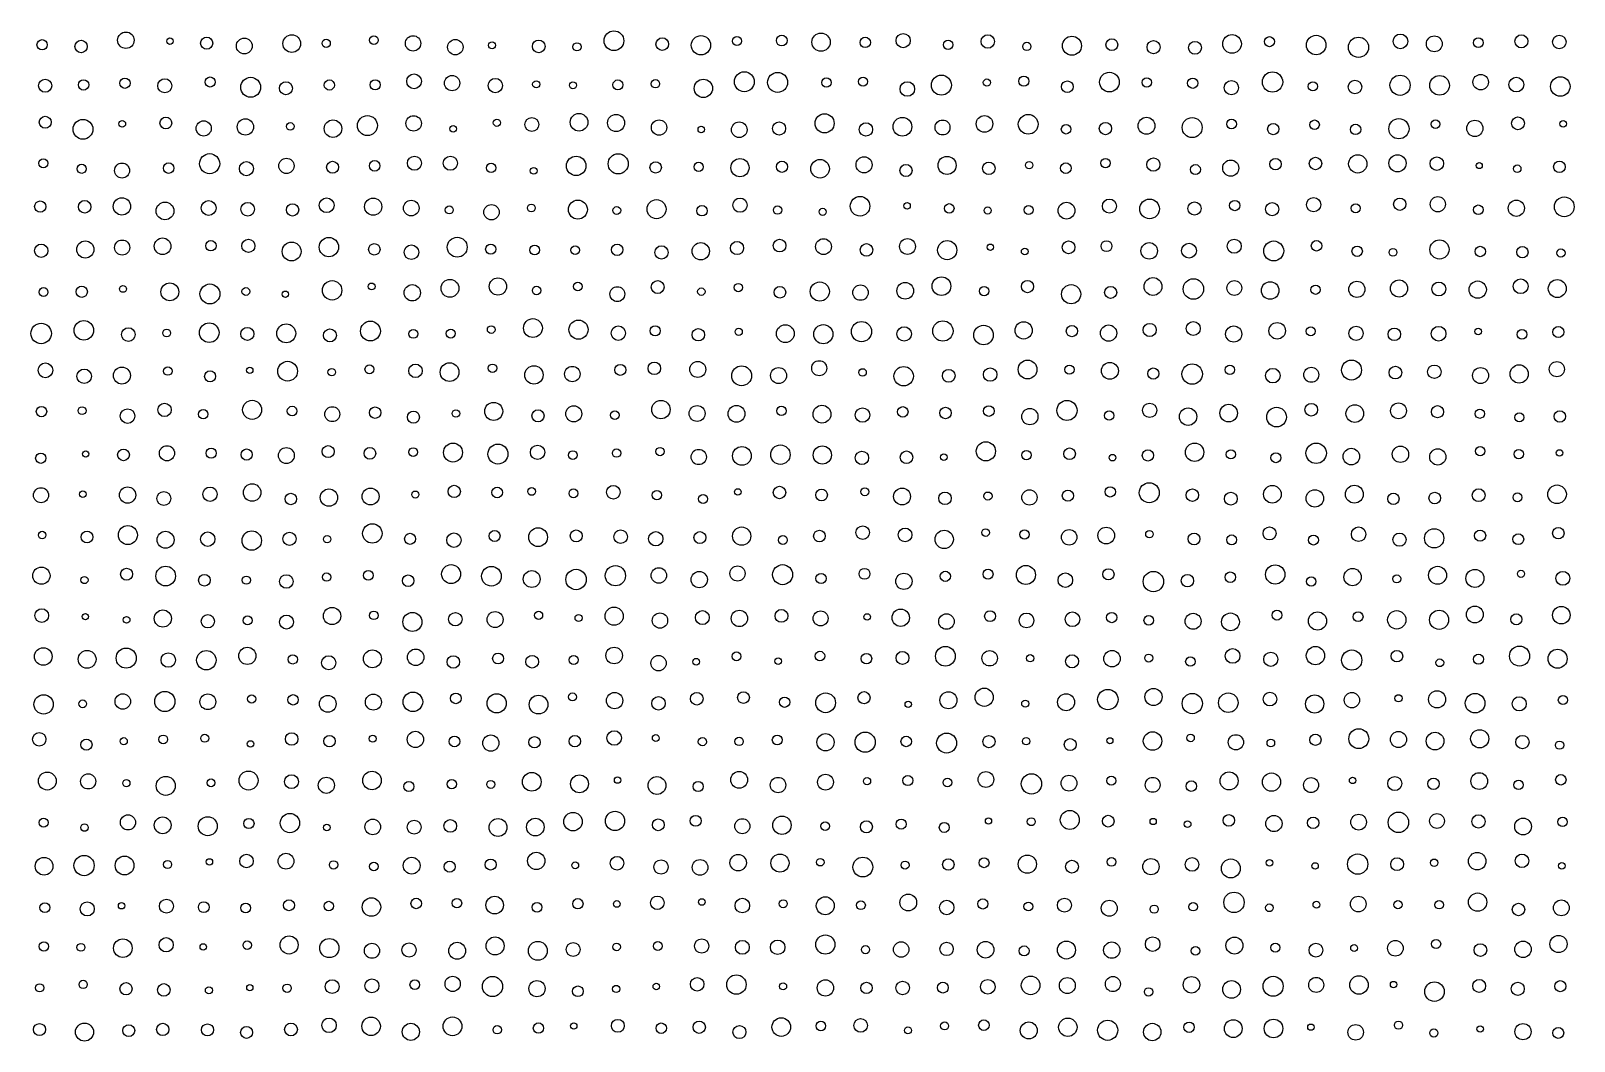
# Model space of a CAD drawing. Extents: x -295 to 305, y -195 to 205.
# Drawn here: x -70.6 to 4.7, y -44.6 to 4.6 of the extents above; entities that cross this region are included whole.
import ezdxf

# ---------------------------------------------------------------- set-up
doc = ezdxf.new("R2010")
doc.units = 0

msp = doc.modelspace()

# ---------------------------------------------------------------- linework, layer by layer
at = {"layer": 'VIA'}
for centre, radius in [((-65.9682, 4.185), 0.4016), ((-42.1624, 4.1591), 0.4819), ((-32.061, 4.0911), 0.4455), ((-70.0543, 3.9649), 0.2504), ((-68.1536, 3.8776), 0.3032), ((-63.8172, 4.141), 0.1571), ((-62.0259, 4.0424), 0.2954), ((-60.1935, 3.9052), 0.3867), ((-57.8756, 4.0191), 0.4318), ((-56.1985, 4.0371), 0.2017), ((-53.871, 4.1876), 0.2147), ((-51.9633, 4.0333), 0.3731), ((-49.9, 3.849), 0.3763), ((-48.1067, 3.9383), 0.1708), ((-45.8333, 3.8849), 0.3086), ((-43.9682, 3.8621), 0.2003), ((-39.8086, 3.9949), 0.3084), ((-37.9199, 3.9404), 0.4702), ((-36.1638, 4.1458), 0.22), ((-33.978, 4.171), 0.2642), ((-29.9047, 4.0801), 0.2508), ((-28.0594, 4.1665), 0.3462), ((-25.8659, 3.9661), 0.2277), ((-23.931, 4.1235), 0.3285), ((-22.0252, 3.8833), 0.2022), ((-19.8249, 3.9178), 0.4635), ((-17.8783, 3.9677), 0.2885), ((-15.8422, 3.8487), 0.3193), ((-13.8239, 3.8162), 0.3139), ((-12.018, 4.0045), 0.456), ((-10.1955, 4.1158), 0.2458), ((-7.9133, 3.9493), 0.4761), ((-5.8502, 3.8413), 0.4933), ((-3.8028, 4.127), 0.359), ((-2.1529, 4.0097), 0.3875), ((-0.0081, 4.0641), 0.2351), ((2.0952, 4.132), 0.318), ((3.9416, 4.101), 0.3298), ((-69.9054, 1.9685), 0.3177), ((-68.0308, 2.0091), 0.2532), ((-66.0121, 2.0893), 0.2495), ((-64.0698, 1.9647), 0.3452), ((-61.8546, 2.1493), 0.2456), ((-59.8821, 1.8913), 0.4866), ((-51.9113, 2.183), 0.3592), ((-50.0592, 2.0934), 0.3733), ((-47.951, 1.9747), 0.3489), ((-40.143, 2.0633), 0.2052), ((-37.8021, 1.8387), 0.4472), ((-35.8041, 2.162), 0.486), ((-34.1805, 2.1306), 0.4886), ((-31.8003, 2.1254), 0.2299), ((-30.0131, 2.1687), 0.2193), ((-26.1942, 1.9978), 0.4879), ((-23.9757, 2.1245), 0.1723), ((-22.169, 2.1907), 0.2487), ((-17.9975, 2.145), 0.4804), ((-16.1766, 2.1291), 0.2289), ((-13.9369, 2.0914), 0.2514), ((-10.0431, 2.1486), 0.4955), ((-3.822, 1.9909), 0.492), ((-1.8941, 1.9859), 0.4787), ((0.112, 2.1429), 0.3778), ((1.8474, 2.0254), 0.3599), ((3.994, 1.9313), 0.4764), ((-58.1626, 1.8474), 0.3151), ((-56.0434, 2.0027), 0.2493), ((-53.8131, 2.009), 0.2481), ((-45.9534, 2.0364), 0.1757), ((-44.1636, 1.9917), 0.1692), ((-41.9718, 2.0089), 0.2447), ((-27.8546, 1.8077), 0.3539), ((-20.0502, 1.9205), 0.2841), ((-12.0487, 1.8736), 0.3484), ((-8.0732, 1.937), 0.225), ((-6.0225, 1.9063), 0.3291), ((-69.8987, 0.1891), 0.2909), ((-68.0615, -0.154), 0.4843), ((-66.1434, 0.1091), 0.1614), ((-64.0188, 0.1511), 0.2882), ((-62.1737, -0.1109), 0.3711), ((-60.1388, -0.0419), 0.3993), ((-57.9526, -0.0155), 0.1873), ((-55.8697, -0.1238), 0.4276), ((-54.1873, 0.0253), 0.4863), ((-51.9336, 0.1322), 0.3755), ((-50.0078, -0.1365), 0.1608), ((-47.8736, 0.1606), 0.1729), ((-46.1661, 0.0778), 0.3389), ((-43.8653, 0.1889), 0.4294), ((-42.0591, 0.1527), 0.4174), ((-39.9637, -0.0696), 0.374), ((-36.0545, -0.1777), 0.381), ((-34.1106, -0.1187), 0.3204), ((-31.8892, 0.1351), 0.466), ((-29.8731, -0.1603), 0.3262), ((-28.0938, -0.03), 0.4569), ((-26.1376, -0.0669), 0.3642), ((-24.0895, 0.1085), 0.4046), ((-21.9604, 0.0877), 0.4802), ((-20.1138, -0.156), 0.23), ((-18.1933, -0.1211), 0.2994), ((-16.1891, 0.0176), 0.4115), ((-13.9602, -0.0713), 0.4877), ((-12.0421, 0.1022), 0.2368), ((-10.0096, -0.1446), 0.2751), ((-7.9893, 0.0687), 0.2309), ((-5.9891, -0.1583), 0.2508), ((-3.8773, -0.1272), 0.4932), ((-2.092, 0.0921), 0.2071), ((-0.1749, -0.1105), 0.3959), ((1.9275, 0.1366), 0.3141), ((4.1302, 0.1103), 0.159), ((-37.903, -0.1675), 0.1589), ((-61.8822, -1.832), 0.4903), ((-51.8927, -1.8095), 0.3433), ((-50.1426, -1.8079), 0.3452), ((-44.0063, -1.9385), 0.475), ((-41.9575, -1.8377), 0.4899), ((-29.9636, -1.8875), 0.394), ((-25.9175, -1.9141), 0.4408), ((-5.8836, -1.8394), 0.4464), ((-3.9473, -1.8128), 0.4171), ((-2.028, -1.828), 0.3308), ((-69.9961, -1.8127), 0.2156), ((-68.1221, -2.0801), 0.2222), ((-66.1551, -2.165), 0.3655), ((-63.8832, -2.0473), 0.2571), ((-60.0913, -2.0727), 0.3428), ((-58.1377, -1.937), 0.3727), ((-55.8873, -2.0073), 0.2922), ((-53.8328, -1.9352), 0.2586), ((-48.1554, -2.0388), 0.2272), ((-46.0775, -2.1795), 0.1671), ((-40.1291, -2.0128), 0.2769), ((-38.0341, -1.9886), 0.2251), ((-36.0174, -2.0259), 0.442), ((-33.9696, -1.9815), 0.2717), ((-32.1105, -2.0775), 0.4524), ((-27.9202, -2.1629), 0.2952), ((-23.8772, -2.0573), 0.3048), ((-21.9105, -1.9042), 0.1767), ((-20.1252, -2.0479), 0.2599), ((-18.1896, -1.8025), 0.2271), ((-15.8535, -1.8754), 0.3218), ((-13.8022, -2.1161), 0.2431), ((-12.0802, -2.0456), 0.3939), ((-9.898, -1.8559), 0.2757), ((-7.9488, -1.8224), 0.3035), ((0.0401, -1.9222), 0.1504), ((1.8913, -2.0801), 0.1849), ((3.9501, -1.9859), 0.2829), ((-70.1466, -3.9207), 0.2727), ((-67.9776, -3.9312), 0.3055), ((-66.1625, -3.914), 0.4241), ((-64.0607, -4.1348), 0.4322), ((-61.932, -3.9923), 0.3598), ((-60.0269, -4.052), 0.331), ((-56.176, -3.8593), 0.3585), ((-53.9044, -3.9262), 0.4192), ((-52.0517, -3.9961), 0.38), ((-43.9234, -4.0702), 0.4625), ((-40.0868, -4.0486), 0.4642), ((-36.0153, -3.8526), 0.349), ((-30.1599, -3.9036), 0.478), ((-27.8685, -3.8867), 0.1587), ((-20.092, -4.1197), 0.4082), ((-17.9998, -3.897), 0.3428), ((-16.0416, -4.0347), 0.4791), ((-13.8456, -4.0156), 0.3212), ((-11.8849, -3.8718), 0.2526), ((-10.059, -4.0468), 0.3201), ((-8.0388, -3.8288), 0.3465), ((-3.8352, -3.8086), 0.299), ((-1.98, -3.8073), 0.3718), ((1.8504, -4.0033), 0.3944), ((4.1863, -3.9331), 0.4817), ((-57.8371, -4.0813), 0.3012), ((-50.1961, -4.0853), 0.1962), ((-48.1361, -4.1964), 0.3752), ((-46.1933, -3.9883), 0.1881), ((-42.0237, -4.1112), 0.1892), ((-37.8691, -4.1246), 0.2542), ((-34.1841, -4.0893), 0.2056), ((-31.9848, -4.1794), 0.1729), ((-25.8102, -4.0112), 0.2335), ((-23.9349, -4.1123), 0.1723), ((-21.9407, -4.0847), 0.2189), ((-5.9898, -4.005), 0.2199), ((-0.0054, -4.0762), 0.2325), ((-70.0973, -6.0727), 0.3236), ((-67.9471, -6.0112), 0.4182), ((-66.1488, -5.9198), 0.3689), ((-64.1774, -5.8542), 0.4043), ((-61.8211, -5.8313), 0.2533), ((-59.9931, -5.8389), 0.3216), ((-57.8843, -6.1099), 0.4596), ((-56.0673, -5.8984), 0.4726), ((-53.8506, -6.007), 0.2784), ((-52.0408, -6.1465), 0.3577), ((-49.8068, -5.9006), 0.4852), ((-48.1735, -5.9962), 0.248), ((-46.0329, -6.0416), 0.239), ((-44.0566, -6.0465), 0.2074), ((-42.0052, -6.0259), 0.2794), ((-39.8448, -6.1579), 0.3256), ((-37.9282, -6.0974), 0.4216), ((-36.1605, -5.9416), 0.3204), ((-34.0868, -5.8224), 0.3076), ((-31.9444, -5.8724), 0.3858), ((-29.844, -6.0341), 0.3067), ((-27.847, -5.8684), 0.3843), ((-25.9076, -6.0438), 0.4678), ((-23.8046, -5.9027), 0.1539), ((-22.1284, -6.1109), 0.1647), ((-19.9918, -5.9078), 0.3103), ((-18.1409, -5.8503), 0.2671), ((-16.0572, -6.0817), 0.4016), ((-14.1144, -6.0706), 0.3603), ((-11.9114, -5.8549), 0.3427), ((-9.9846, -6.0853), 0.4866), ((-7.8952, -5.8308), 0.2566), ((-5.914, -6.0995), 0.2528), ((-4.1689, -6.1518), 0.1909), ((-1.8999, -6.0121), 0.467), ((0.0898, -6.111), 0.2539), ((2.1457, -6.1435), 0.2743), ((4.0231, -6.1847), 0.2002), ((-50.1628, -7.9054), 0.4349), ((-47.8214, -7.8163), 0.4222), ((-26.1897, -7.8006), 0.4558), ((-21.9911, -7.8221), 0.2969), ((-15.8728, -7.8188), 0.4348), ((-13.9025, -7.9392), 0.4984), ((-3.8708, -7.912), 0.4184), ((2.0611, -7.8051), 0.3587), ((3.8462, -7.9163), 0.4381), ((-69.9852, -8.0889), 0.2174), ((-68.1184, -8.0705), 0.2749), ((-66.1091, -7.9375), 0.1635), ((-63.8248, -8.0792), 0.436), ((-61.8692, -8.1793), 0.485), ((-60.1154, -8.0603), 0.1906), ((-58.19, -8.1938), 0.1572), ((-55.9093, -8.0049), 0.4742), ((-53.9831, -7.8142), 0.1667), ((-51.9987, -8.124), 0.3991), ((-45.9341, -8.0119), 0.2074), ((-43.9278, -7.8178), 0.2077), ((-41.9986, -8.1888), 0.3637), ((-40.0291, -7.8445), 0.314), ((-37.9007, -8.0685), 0.1826), ((-36.0977, -7.8713), 0.2043), ((-34.0687, -8.0987), 0.2826), ((-32.1253, -8.0624), 0.4679), ((-30.1394, -8.1146), 0.3764), ((-27.9574, -8.0237), 0.4087), ((-24.1117, -8.0385), 0.2291), ((-19.8654, -8.1937), 0.4676), ((-17.937, -8.103), 0.294), ((-11.9062, -7.8919), 0.3623), ((-10.1566, -8.0129), 0.4273), ((-7.9439, -7.9746), 0.2247), ((-5.928, -7.9562), 0.394), ((-1.932, -7.9374), 0.3395), ((-0.035, -7.9693), 0.4211), ((-70.1033, -10.106), 0.4993), ((-68.0183, -9.954), 0.4772), ((-61.9044, -10.0659), 0.4778), ((-58.1464, -10.101), 0.4608), ((-54.0407, -9.9868), 0.4838), ((-48.1502, -9.9174), 0.1876), ((-46.1156, -9.8425), 0.46), ((-43.8931, -9.9181), 0.4669), ((-41.9508, -10.091), 0.3509), ((-40.1508, -9.9791), 0.2458), ((-33.8034, -10.1139), 0.4332), ((-31.9534, -10.1409), 0.4676), ((-30.092, -10.0159), 0.4926), ((-28.008, -10.1296), 0.353), ((-26.1212, -9.9863), 0.4965), ((-24.1373, -10.1825), 0.4771), ((-22.1798, -9.9566), 0.4191), ((-19.8245, -9.9871), 0.2759), ((-18.0388, -10.0887), 0.3969), ((-16.0327, -9.9349), 0.3202), ((-13.9064, -9.8632), 0.3405), ((-11.9349, -10.1339), 0.3938), ((-9.8152, -9.9761), 0.4021), ((-8.1781, -10.0008), 0.2178), ((-5.9686, -10.1012), 0.3478), ((-1.9422, -10.1171), 0.3588), ((3.8977, -10.0359), 0.2723), ((-65.8478, -10.1592), 0.3332), ((-63.9793, -10.0837), 0.1909), ((-60.0442, -10.1289), 0.319), ((-56.0147, -10.1973), 0.3176), ((-51.9513, -10.1251), 0.2178), ((-50.1224, -10.1093), 0.2206), ((-38.0486, -10.1684), 0.3029), ((-36.0787, -10.0266), 0.1767), ((-4.1006, -10.1459), 0.3041), ((-0.0094, -10.0111), 0.1599), ((2.1246, -10.1529), 0.237), ((-69.8914, -11.9025), 0.3582), ((-68.001, -12.1941), 0.3519), ((-66.1618, -12.1555), 0.4147), ((-63.9254, -11.9383), 0.2078), ((-61.8592, -12.1952), 0.2681), ((-59.9263, -11.9022), 0.156), ((-58.0807, -11.9451), 0.4819), ((-55.9286, -11.9921), 0.1826), ((-54.0906, -11.8524), 0.2155), ((-51.844, -11.9272), 0.3284), ((-50.1792, -11.9906), 0.4568), ((-48.0878, -11.8034), 0.2049), ((-46.0665, -12.1268), 0.4482), ((-44.1945, -12.0841), 0.3756), ((-41.854, -11.8805), 0.2679), ((-40.192, -11.8059), 0.3034), ((-38.0771, -11.8578), 0.391), ((-35.9366, -12.1692), 0.484), ((-34.1346, -12.16), 0.3906), ((-32.1533, -11.8005), 0.3668), ((-30.039, -12.0065), 0.1849), ((-28.0315, -12.1904), 0.4731), ((-25.8338, -12.1704), 0.3124), ((-23.8139, -12.111), 0.3276), ((-21.9892, -11.8625), 0.4568), ((-19.9497, -11.8688), 0.2259), ((-17.9739, -11.9273), 0.4129), ((-15.8572, -12.0584), 0.2735), ((-13.9628, -12.0826), 0.4987), ((-12.1207, -11.878), 0.2315), ((-10.0275, -12.1622), 0.3557), ((-8.1517, -12.1192), 0.3667), ((-6.1886, -11.8879), 0.4874), ((-4.0499, -12.0106), 0.3083), ((-2.1486, -11.9716), 0.3283), ((0.1028, -12.1564), 0.3908), ((1.9858, -12.0777), 0.4453), ((3.8274, -11.8485), 0.3698), ((-64.08, -13.8293), 0.3259), ((-59.812, -13.8278), 0.4631), ((-48.0292, -13.9025), 0.4391), ((-39.8746, -13.8141), 0.4491), ((-20.0685, -13.8575), 0.4902), ((-16.0349, -13.8517), 0.3464), ((-8.1547, -13.8254), 0.3105), ((-3.8974, -13.8765), 0.3876), ((-70.0838, -13.9154), 0.2527), ((-68.1059, -13.8688), 0.1929), ((-65.8846, -14.1334), 0.3554), ((-62.1928, -14.0453), 0.229), ((-57.8605, -13.8901), 0.2361), ((-55.9003, -14.0395), 0.3647), ((-53.813, -13.9648), 0.279), ((-51.944, -14.1837), 0.2937), ((-49.8712, -14.0058), 0.1842), ((-45.8677, -14.1178), 0.2968), ((-44.1231, -14.0215), 0.3912), ((-42.1185, -14.0916), 0.2094), ((-38.1079, -14.0067), 0.3879), ((-36.1875, -14.0216), 0.4124), ((-33.9957, -13.881), 0.227), ((-32.0163, -14.0419), 0.4359), ((-30.0402, -14.0802), 0.3528), ((-28.0756, -13.9281), 0.2556), ((-25.99, -13.9813), 0.2794), ((-23.8787, -13.8874), 0.2607), ((-21.8779, -14.1588), 0.3963), ((-18.0097, -14.1095), 0.2281), ((-14.1609, -14.16), 0.4259), ((-12.1819, -13.9887), 0.4308), ((-9.8451, -14.181), 0.478), ((-6.0301, -14.0103), 0.4289), ((-1.9954, -13.9189), 0.2966), ((0.0684, -14.0191), 0.2236), ((1.9959, -14.1973), 0.2219), ((3.9681, -14.1492), 0.2796), ((-66.084, -16.022), 0.2852), ((-63.964, -15.9448), 0.3698), ((-61.8086, -15.9415), 0.2478), ((-60.0773, -16.0082), 0.272), ((-58.1415, -16.0549), 0.3886), ((-56.1036, -15.8641), 0.2927), ((-54.0667, -15.9498), 0.2859), ((-51.9541, -15.8841), 0.2119), ((-50.014, -15.9117), 0.462), ((-47.8211, -15.9824), 0.4889), ((-45.8888, -15.8987), 0.3502), ((-42.035, -15.9326), 0.2067), ((-39.9161, -15.8603), 0.2026), ((-38.029, -16.127), 0.373), ((-35.9208, -16.0736), 0.457), ((-34.0436, -16.0131), 0.4754), ((-31.9995, -16.0305), 0.4456), ((-24.0221, -15.849), 0.4678), ((-22.048, -16.0343), 0.2284), ((-19.9409, -15.9708), 0.2845), ((-16.1227, -16.052), 0.2726), ((-13.8444, -15.8947), 0.4473), ((-12.0722, -15.997), 0.226), ((-7.9143, -15.9447), 0.4975), ((-6.199, -16.1051), 0.4043), ((-3.8014, -15.9942), 0.3981), ((-1.9822, -16.1229), 0.3949), ((0.0846, -15.8414), 0.2248), ((1.9685, -15.9867), 0.2305), ((3.9545, -15.9301), 0.1582), ((-70.1193, -16.1847), 0.2523), ((-67.9259, -15.9792), 0.1546), ((-44.1652, -16.0308), 0.2102), ((-30.0672, -16.1698), 0.3258), ((-27.8949, -16.138), 0.3066), ((-26.0717, -16.1347), 0.1614), ((-17.8466, -16.1602), 0.1608), ((-9.8806, -16.1621), 0.2417), ((-70.1072, -17.9891), 0.3672), ((-68.0728, -17.9338), 0.1598), ((-65.8862, -17.9802), 0.3966), ((-64.1164, -18.1496), 0.3404), ((-61.865, -17.9414), 0.3495), ((-59.8104, -17.8593), 0.4258), ((-57.9275, -18.1716), 0.2786), ((-56.0632, -18.1049), 0.4219), ((-54.0346, -18.0522), 0.4134), ((-51.8505, -17.9583), 0.1744), ((-49.9514, -17.8029), 0.2991), ((-47.86, -17.8545), 0.2599), ((-46.1755, -17.807), 0.1864), ((-44.1409, -17.8983), 0.2145), ((-42.1932, -17.8441), 0.331), ((-40.0672, -17.9843), 0.2265), ((-37.8143, -18.1723), 0.2212), ((-36.1208, -17.8301), 0.1596), ((-34.0906, -17.8585), 0.3041), ((-32.0358, -17.9785), 0.2856), ((-29.9274, -17.82), 0.1925), ((-28.111, -18.0523), 0.41), ((-26.0176, -18.1396), 0.3053), ((-23.9242, -18.0319), 0.1995), ((-21.899, -18.0973), 0.372), ((-20.0243, -18.0121), 0.274), ((-17.9552, -17.8272), 0.2502), ((-16.0543, -17.8677), 0.4875), ((-13.9525, -17.9895), 0.3035), ((-12.0765, -18.1574), 0.3135), ((-10.0484, -17.9431), 0.4293), ((-7.9777, -18.1444), 0.4255), ((-6.0512, -17.9403), 0.4351), ((-4.1454, -18.1654), 0.2756), ((-2.1328, -18.1277), 0.2825), ((0.0093, -17.9884), 0.3121), ((1.9029, -18.0928), 0.2146), ((3.8347, -17.9441), 0.453), ((-65.871, -19.9293), 0.4637), ((-53.9471, -19.8525), 0.473), ((-35.9373, -19.9826), 0.4445), ((-30.0283, -19.8101), 0.3297), ((-18.1544, -19.9567), 0.408), ((-10.188, -19.8509), 0.3161), ((-5.8442, -19.8889), 0.3541), ((3.8979, -19.8404), 0.2784), ((-70.0506, -19.9301), 0.1811), ((-67.8633, -20.0258), 0.2846), ((-64.0323, -20.1597), 0.4115), ((-61.974, -20.1307), 0.3516), ((-59.8298, -20.1996), 0.4748), ((-57.9906, -20.1179), 0.3222), ((-56.1556, -20.129), 0.1795), ((-52.1064, -20.1158), 0.2693), ((-49.9695, -20.179), 0.3524), ((-47.9864, -19.9738), 0.2688), ((-45.8648, -20.0327), 0.457), ((-44.0035, -19.9726), 0.292), ((-41.8372, -20.0116), 0.3323), ((-40.1216, -20.1109), 0.3493), ((-37.9701, -20.0555), 0.2912), ((-33.926, -20.1717), 0.2179), ((-32.1423, -19.9803), 0.2825), ((-27.9655, -19.9231), 0.333), ((-26.0558, -20.1435), 0.4455), ((-24.037, -19.8115), 0.184), ((-22.1377, -19.9033), 0.2228), ((-19.9592, -20.039), 0.3768), ((-16.0471, -19.8853), 0.1816), ((-13.8692, -20.1203), 0.2874), ((-12.033, -20.1659), 0.2409), ((-8.0463, -20.1725), 0.2429), ((-3.8519, -20.1548), 0.3236), ((-2.1585, -20.0903), 0.4706), ((0.0837, -19.9599), 0.2735), ((1.9445, -20.1328), 0.264), ((-70.0884, -21.911), 0.4191), ((-65.9318, -21.8389), 0.2926), ((-64.0291, -21.929), 0.4792), ((-56.1792, -21.9805), 0.2006), ((-54.1414, -21.8964), 0.237), ((-50.107, -21.8328), 0.4615), ((-48.138, -21.9354), 0.479), ((-46.1731, -22.0742), 0.4103), ((-44.0128, -22.0984), 0.4972), ((-42.0933, -21.9122), 0.4949), ((-39.976, -21.8987), 0.3766), ((-38.004, -22.1017), 0.3976), ((-36.1364, -21.8041), 0.3682), ((-33.9363, -21.8611), 0.4882), ((-32.0634, -22.0467), 0.2488), ((-29.9434, -21.8208), 0.2674), ((-28.0228, -22.1859), 0.3969), ((-26.0002, -21.9424), 0.249), ((-23.9191, -21.8369), 0.2437), ((-22.0714, -21.875), 0.4652), ((-20.1459, -22.1294), 0.3554), ((-18.0459, -21.8419), 0.2726), ((-15.8535, -22.199), 0.4968), ((-12.1004, -21.9859), 0.2573), ((-9.9119, -21.8527), 0.4714), ((-6.1405, -21.9813), 0.4223), ((-1.993, -21.8912), 0.437), ((-0.1694, -22.0415), 0.4395), ((2.0764, -21.8211), 0.1739), ((4.1138, -22.0389), 0.34), ((-67.9898, -22.1232), 0.1746), ((-62.1369, -22.1313), 0.2844), ((-60.0915, -22.1293), 0.1972), ((-58.1395, -22.1918), 0.3303), ((-52.1983, -22.1562), 0.2816), ((-14.1934, -22.1558), 0.3025), ((-8.1557, -22.1934), 0.2243), ((-3.9804, -22.0658), 0.1951), ((-70.0729, -23.8559), 0.3374), ((-67.9452, -23.9036), 0.1534), ((-65.9314, -24.0646), 0.1624), ((-64.1661, -24.0008), 0.4183), ((-61.9696, -24.1342), 0.3242), ((-60.032, -24.0908), 0.2178), ((-58.1341, -24.1694), 0.3417), ((-55.9128, -23.8766), 0.4215), ((-53.8728, -23.8435), 0.2083), ((-51.994, -24.1662), 0.4652), ((-49.8994, -24.0327), 0.328), ((-47.9602, -24.0497), 0.3929), ((-45.8378, -23.8417), 0.1971), ((-43.8898, -23.9725), 0.1734), ((-42.1552, -23.8856), 0.4442), ((-39.9178, -24.098), 0.3742), ((-37.8509, -23.954), 0.3388), ((-36.0448, -23.9952), 0.4), ((-33.9947, -23.8714), 0.3127), ((-32.086, -23.9948), 0.364), ((-29.8127, -23.9221), 0.1588), ((-28.1788, -23.9621), 0.4232), ((-25.9459, -24.1464), 0.3781), ((-23.8182, -23.8844), 0.2665), ((-22.0422, -24.0937), 0.3609), ((-19.8027, -24.0349), 0.3571), ((-17.8873, -23.9505), 0.2504), ((-16.0795, -24.087), 0.2329), ((-13.9156, -24.1346), 0.3899), ((-12.0929, -24.1623), 0.4328), ((-9.8258, -23.8348), 0.241), ((-7.8485, -24.1195), 0.4448), ((-5.8684, -23.9098), 0.241), ((-3.9814, -24.0625), 0.4477), ((-1.9196, -24.0613), 0.4678), ((-0.1775, -23.8047), 0.4116), ((1.849, -24.0402), 0.2717), ((4.0456, -23.8355), 0.4271), ((-69.998, -25.8498), 0.4287), ((-67.8602, -25.9872), 0.4352), ((-65.9509, -25.9278), 0.4908), ((-62.0456, -26.0303), 0.4735), ((-60.045, -25.8194), 0.4185), ((-53.9437, -25.9625), 0.4379), ((-51.8327, -25.8865), 0.4019), ((-42.1536, -25.8016), 0.4032), ((-25.9973, -25.8366), 0.4815), ((-23.8382, -25.9348), 0.377), ((-17.8713, -25.9553), 0.4027), ((-11.9881, -25.8231), 0.3567), ((-7.9489, -25.8052), 0.4454), ((-6.1784, -26.0237), 0.493), ((-3.9763, -25.8324), 0.2829), ((2.0075, -25.8285), 0.4901), ((3.8616, -25.9569), 0.4633), ((-63.9005, -26.0217), 0.3521), ((-57.8293, -25.9907), 0.2256), ((-56.0754, -26.1566), 0.3444), ((-49.9971, -26.1142), 0.3035), ((-47.8148, -25.9471), 0.2659), ((-46.1526, -26.1045), 0.3098), ((-44.1254, -26.0162), 0.2213), ((-39.989, -26.1739), 0.3738), ((-38.1529, -26.1057), 0.1635), ((-36.1862, -25.8442), 0.2165), ((-34.1527, -26.0761), 0.1582), ((-32.1163, -25.8278), 0.2326), ((-29.8493, -25.955), 0.2571), ((-28.0921, -25.918), 0.3145), ((-21.8629, -25.9361), 0.1778), ((-19.8203, -26.0847), 0.3182), ((-16.0805, -25.9264), 0.193), ((-14.0489, -26.0958), 0.2319), ((-10.1267, -25.986), 0.3445), ((-1.883, -26.1555), 0.1886), ((0.0047, -25.9839), 0.2462), ((-69.9795, -28.1815), 0.4709), ((-66.1203, -28.0425), 0.3781), ((-64.0678, -28.0414), 0.4934), ((-61.9716, -28.0564), 0.3829), ((-59.8347, -27.9188), 0.198), ((-57.8133, -27.9615), 0.2546), ((-56.1217, -28.155), 0.4082), ((-53.8976, -28.0739), 0.3904), ((-51.972, -28.0588), 0.479), ((-49.8736, -27.8904), 0.258), ((-47.8827, -28.1312), 0.4689), ((-45.8411, -28.1932), 0.4566), ((-44.1859, -27.8209), 0.1944), ((-42.1322, -28.0011), 0.3979), ((-39.9898, -28.1328), 0.33), ((-38.1224, -27.9093), 0.3076), ((-35.8455, -27.8509), 0.2868), ((-33.8375, -28.0771), 0.2516), ((-31.8412, -28.106), 0.4821), ((-29.9669, -27.8587), 0.2959), ((-25.8503, -27.9846), 0.4158), ((-24.1044, -27.8346), 0.4442), ((-20.1135, -28.0799), 0.4132), ((-18.0742, -27.9483), 0.4985), ((-15.8479, -27.82), 0.4186), ((-13.955, -28.1427), 0.495), ((-12.1999, -28.1), 0.4757), ((-10.1674, -27.9272), 0.333), ((-7.9882, -28.1637), 0.4439), ((-6.1717, -27.9759), 0.3751), ((-3.8959, -27.8883), 0.1762), ((-2.0181, -27.9379), 0.4166), ((-0.1627, -28.1247), 0.4782), ((1.99, -28.158), 0.3465), ((4.1209, -27.9709), 0.2241), ((-68.0707, -28.1565), 0.187), ((-27.8108, -28.1828), 0.1543), ((-22.1057, -28.1471), 0.171), ((-70.1927, -29.8862), 0.3278), ((-67.8924, -30.1471), 0.2728), ((-66.0708, -29.9775), 0.1727), ((-64.1429, -29.8876), 0.2114), ((-62.124, -29.8347), 0.1959), ((-59.893, -30.1126), 0.1579), ((-57.8815, -29.8712), 0.3033), ((-56.0343, -29.9769), 0.281), ((-53.9291, -29.8544), 0.1676), ((-51.8491, -29.8927), 0.3981), ((-49.9392, -29.9895), 0.2626), ((-48.1686, -30.0689), 0.3957), ((-46.0402, -30.0286), 0.2765), ((-44.0686, -29.9795), 0.2798), ((-42.1524, -29.8207), 0.3539), ((-40.1218, -29.8236), 0.1667), ((-37.849, -30.0048), 0.2002), ((-36.0578, -29.9874), 0.2034), ((-34.1999, -29.9187), 0.2389), ((-31.8443, -30.0306), 0.4215), ((-29.9136, -30.0268), 0.4924), ((-27.9076, -29.9919), 0.256), ((-25.9368, -30.0679), 0.4871), ((-23.8717, -29.9992), 0.2983), ((-22.055, -29.9805), 0.1788), ((-19.9083, -30.1436), 0.2944), ((-17.9755, -29.9568), 0.151), ((-15.8934, -29.9705), 0.4507), ((-14.0407, -29.8204), 0.1827), ((-11.8293, -30.0309), 0.3706), ((-10.1253, -30.0661), 0.1857), ((-7.949, -29.9106), 0.273), ((-5.8367, -29.8546), 0.4851), ((-3.8994, -29.8941), 0.3926), ((-2.1156, -29.9718), 0.4314), ((0.0628, -29.861), 0.4415), ((2.1447, -30.0181), 0.3257), ((3.9571, -30.1713), 0.202), ((-69.8005, -31.9194), 0.4372), ((-67.8062, -31.9367), 0.369), ((-59.9856, -31.8951), 0.4637), ((-53.9635, -31.8911), 0.4533), ((-46.1712, -31.9563), 0.4555), ((-36.0564, -31.8624), 0.4095), ((-31.8486, -31.9739), 0.3868), ((-24.0208, -31.845), 0.3835), ((-21.8005, -32.0598), 0.4969), ((-12.1616, -31.912), 0.4417), ((-10.0924, -31.9713), 0.4457), ((0.0404, -31.9211), 0.4096), ((4.0195, -31.8584), 0.2554), ((-65.9428, -32.0241), 0.1748), ((-64.0244, -32.1553), 0.464), ((-61.8164, -32.0068), 0.192), ((-57.8915, -31.9503), 0.3361), ((-56.1906, -32.1275), 0.3915), ((-52.1617, -32.1828), 0.2459), ((-50.0752, -32.0705), 0.2257), ((-48.1692, -32.0839), 0.1944), ((-43.8446, -32.0559), 0.4368), ((-41.9878, -31.8734), 0.155), ((-40.0648, -32.1351), 0.4354), ((-38.0585, -32.1851), 0.2484), ((-34.1603, -32.1155), 0.3767), ((-29.8209, -31.925), 0.1768), ((-27.8299, -31.8953), 0.2421), ((-25.899, -31.9883), 0.2147), ((-19.9696, -32.0228), 0.3865), ((-17.9046, -31.9029), 0.2186), ((-15.8889, -32.1047), 0.3633), ((-14.0048, -32.1645), 0.2572), ((-8.163, -32.1187), 0.3645), ((-6.1381, -31.8915), 0.1541), ((-4.0787, -32.0413), 0.3438), ((-2.1893, -32.0506), 0.279), ((1.9591, -32.1046), 0.2291), ((-69.9837, -33.9474), 0.22), ((-65.8668, -33.9344), 0.3695), ((-64.1745, -34.0763), 0.4085), ((-61.9773, -34.1201), 0.4642), ((-59.9671, -33.9883), 0.2498), ((-57.9676, -33.9674), 0.4701), ((-53.9281, -34.1549), 0.3803), ((-51.9073, -34.1668), 0.3415), ((-50.1476, -34.1064), 0.3079), ((-47.818, -34.1835), 0.438), ((-45.9986, -34.1629), 0.4297), ((-44.1602, -33.8975), 0.4514), ((-42.112, -33.8655), 0.4707), ((-40.0021, -34.0514), 0.2875), ((-38.1767, -33.8585), 0.2661), ((-35.9011, -34.1199), 0.366), ((-33.9685, -34.0732), 0.4476), ((-29.8519, -34.1516), 0.2931), ((-28.1547, -34.0168), 0.246), ((-23.8966, -33.8702), 0.1525), ((-21.8102, -33.9022), 0.1916), ((-19.93, -33.8144), 0.4631), ((-18.0562, -33.8746), 0.2849), ((-15.863, -33.8916), 0.1529), ((-14.1877, -34.0214), 0.1667), ((-12.1766, -33.8367), 0.2804), ((-9.9749, -33.9916), 0.3949), ((-8.0571, -33.9548), 0.2809), ((-5.8436, -33.9224), 0.3832), ((-3.9027, -33.9323), 0.4997), ((-2.0216, -33.8649), 0.3616), ((0.0044, -33.887), 0.3244), ((2.1759, -34.1356), 0.408), ((4.1044, -33.9127), 0.229), ((-67.9868, -34.1875), 0.181), ((-56.1688, -34.187), 0.1623), ((-31.8578, -34.1153), 0.2082), ((-26.0525, -34.181), 0.2437), ((-69.9592, -36.0722), 0.4322), ((-68.0069, -36.0391), 0.4929), ((-66.032, -36.0342), 0.4585), ((-63.9358, -35.9855), 0.198), ((-61.8914, -35.8588), 0.1551), ((-60.0856, -35.8191), 0.328), ((-58.1593, -35.826), 0.3837), ((-55.8347, -36.0091), 0.208), ((-53.8769, -36.0828), 0.2103), ((-52.029, -36.0425), 0.4096), ((-50.1769, -36.0934), 0.2719), ((-48.1792, -35.9894), 0.2691), ((-45.9527, -35.8095), 0.4221), ((-44.0513, -36.0275), 0.165), ((-42.014, -35.928), 0.3329), ((-39.8675, -36.1087), 0.3479), ((-37.9657, -36.1274), 0.381), ((-36.1041, -35.8993), 0.4004), ((-34.0663, -35.9187), 0.442), ((-32.1036, -35.8743), 0.1857), ((-30.0242, -36.1123), 0.4817), ((-27.9642, -36.0179), 0.1971), ((-25.8549, -35.9853), 0.2814), ((-24.1111, -35.9025), 0.2404), ((-22, -35.9714), 0.4455), ((-19.8237, -36.0944), 0.3141), ((-17.8963, -35.8578), 0.2175), ((-15.9724, -36.0925), 0.3957), ((-13.9669, -35.9838), 0.3311), ((-12.0789, -36.1788), 0.4604), ((-10.1843, -35.9078), 0.1612), ((-7.9698, -36.0576), 0.1595), ((-5.8889, -35.9653), 0.4961), ((-3.9669, -35.9721), 0.3127), ((-2.1581, -35.9012), 0.182), ((-0.0597, -35.8271), 0.4258), ((2.1245, -35.8087), 0.3269), ((4.0677, -36.0545), 0.157), ((-53.991, -38.0598), 0.4511), ((-51.8067, -37.8842), 0.258), ((-47.9802, -37.9663), 0.4293), ((-40.0489, -37.8526), 0.3297), ((-35.9004, -37.9859), 0.3556), ((-31.8563, -37.9989), 0.4374), ((-27.8084, -37.839), 0.4094), ((-20.1923, -37.9684), 0.3416), ((-11.9211, -37.8323), 0.4971), ((-5.8598, -37.9144), 0.3837), ((-0.0401, -37.8216), 0.4458), ((-69.9209, -38.0901), 0.2414), ((-67.8511, -38.1527), 0.3418), ((-66.1792, -37.9984), 0.1571), ((-63.9919, -38.0164), 0.3402), ((-62.167, -38.0666), 0.2651), ((-60.1235, -38.1049), 0.2375), ((-58.0133, -37.9729), 0.2664), ((-56.0717, -38.0131), 0.2317), ((-49.8204, -37.8713), 0.231), ((-45.9155, -38.0737), 0.2376), ((-43.9209, -37.8974), 0.2508), ((-42.0279, -37.9104), 0.1609), ((-37.8738, -37.815), 0.1594), ((-33.9075, -37.8988), 0.197), ((-30.1186, -37.9717), 0.2163), ((-25.9317, -38.0836), 0.352), ((-24.1749, -37.9101), 0.2478), ((-21.9499, -38.0353), 0.2154), ((-18.004, -38.1184), 0.3883), ((-15.8158, -38.1657), 0.1986), ((-13.9118, -38.046), 0.2053), ((-10.1952, -38.0966), 0.188), ((-7.9017, -37.9449), 0.1667), ((-3.9242, -37.948), 0.1996), ((-1.9149, -37.9468), 0.2038), ((1.9579, -38.1809), 0.3042), ((4.0421, -38.1023), 0.3852), ((-69.9653, -39.9822), 0.2298), ((-68.1599, -40.0244), 0.1929), ((-66.1169, -40.064), 0.4507), ((-64.0051, -39.9), 0.3477), ((-62.1958, -40.0036), 0.1545), ((-60.0483, -39.9168), 0.2048), ((-58.0084, -39.9095), 0.4405), ((-56.0455, -40.0594), 0.4669), ((-53.967, -40.1912), 0.3681), ((-52.1573, -40.1521), 0.3478), ((-49.8127, -40.1907), 0.4104), ((-47.959, -39.9528), 0.4403), ((-45.8768, -40.1948), 0.461), ((-44.1521, -40.1305), 0.3422), ((-42.0344, -40.0013), 0.1865), ((-40.0235, -39.9619), 0.2175), ((-37.8842, -39.9608), 0.3494), ((-35.9011, -40.0239), 0.3387), ((-34.1792, -40.0216), 0.3541), ((-31.8532, -39.8869), 0.4678), ((-28.1561, -40.1287), 0.3753), ((-25.9366, -40.1026), 0.3255), ((-24.0372, -40.1409), 0.4044), ((-20.0925, -40.1549), 0.4386), ((-17.8823, -40.1612), 0.3983), ((-15.889, -39.8694), 0.3562), ((-11.9006, -39.9389), 0.4148), ((-9.9023, -40.0393), 0.2182), ((-7.9247, -40.1623), 0.3336), ((-6.0655, -40.0577), 0.1651), ((-4.0511, -40.069), 0.3831), ((-2.0649, -39.8593), 0.224), ((0.0968, -40.1579), 0.3101), ((2.1763, -40.1191), 0.4018), ((3.9066, -39.8636), 0.4202), ((-29.8965, -40.1361), 0.1994), ((-22.1592, -40.1988), 0.2453), ((-13.8013, -40.1981), 0.2077), ((-36.1919, -41.84), 0.474), ((-70.1743, -41.9976), 0.1966), ((-68.0518, -41.8321), 0.2007), ((-65.9611, -42.0432), 0.2981), ((-64.1167, -42.0988), 0.3076), ((-61.917, -42.1196), 0.1748), ((-59.922, -41.9926), 0.1513), ((-58.1054, -42.0186), 0.2019), ((-55.9062, -41.9409), 0.3349), ((-53.9666, -41.8996), 0.3401), ((-51.8761, -41.8481), 0.2364), ((-50.0311, -41.806), 0.3727), ((-48.0854, -41.9337), 0.4918), ((-45.9187, -42.0366), 0.3956), ((-43.9216, -42.1664), 0.2602), ((-42.0573, -42.0536), 0.1755), ((-40.0978, -41.9309), 0.1584), ((-38.1027, -41.8238), 0.3293), ((-33.9121, -41.9264), 0.1723), ((-31.852, -42.0011), 0.3993), ((-29.8457, -42.0026), 0.2771), ((-28.0836, -42.0042), 0.3295), ((-26.1212, -41.9872), 0.2663), ((-23.9283, -41.9488), 0.3561), ((-21.8401, -41.8775), 0.4552), ((-20.0502, -41.886), 0.3893), ((-17.8282, -41.8127), 0.3687), ((-16.0865, -42.1955), 0.205), ((-13.9957, -41.8493), 0.4014), ((-12.0406, -42.0748), 0.4299), ((-10.0134, -41.9232), 0.4877), ((-7.9125, -41.8565), 0.3671), ((-5.8282, -41.8574), 0.4517), ((-4.139, -41.8363), 0.1547), ((-2.1452, -42.1808), 0.4761), ((0.0373, -41.9046), 0.3143), ((1.9184, -42.0485), 0.3192), ((3.9947, -41.9178), 0.2712), ((-56.0594, -43.8242), 0.3551), ((-54.0073, -43.8717), 0.4508), ((-50.0382, -43.8736), 0.4569), ((-41.9739, -43.8483), 0.3146), ((-38.006, -43.917), 0.3004), ((-34.0038, -43.9101), 0.4542), ((-32.0712, -43.8575), 0.232), ((-30.1311, -43.8306), 0.3302), ((-24.1184, -43.8166), 0.2578), ((-20.0261, -43.9171), 0.4478), ((-18.0845, -44.0668), 0.4918), ((-11.958, -43.9849), 0.4343), ((-9.995, -43.9805), 0.4542), ((-3.8967, -43.8171), 0.198), ((-70.1814, -44.0314), 0.2925), ((-67.9868, -44.1541), 0.4404), ((-65.8299, -44.0834), 0.2902), ((-64.173, -44.0246), 0.2996), ((-61.988, -44.046), 0.292), ((-60.0807, -44.1682), 0.2932), ((-57.9165, -44.0282), 0.3105), ((-52.0691, -44.1444), 0.4176), ((-47.854, -44.043), 0.2043), ((-45.8461, -43.9577), 0.2527), ((-44.1245, -43.8569), 0.1564), ((-39.8551, -43.9656), 0.2542), ((-36.0433, -44.1553), 0.3164), ((-27.8228, -44.0733), 0.1691), ((-26.0356, -43.8534), 0.1929), ((-21.9295, -44.0739), 0.4148), ((-15.9086, -44.1521), 0.4245), ((-14.1147, -43.9197), 0.2548), ((-8.1717, -43.9157), 0.1534), ((-5.9873, -44.1661), 0.3799), ((-2.174, -44.1987), 0.2005), ((0.0853, -44.0053), 0.1554), ((2.1728, -44.1345), 0.3948), ((3.896, -44.198), 0.2636)]:
    msp.add_circle(centre, radius, dxfattribs=at)

doc.saveas('drawing.dxf')
